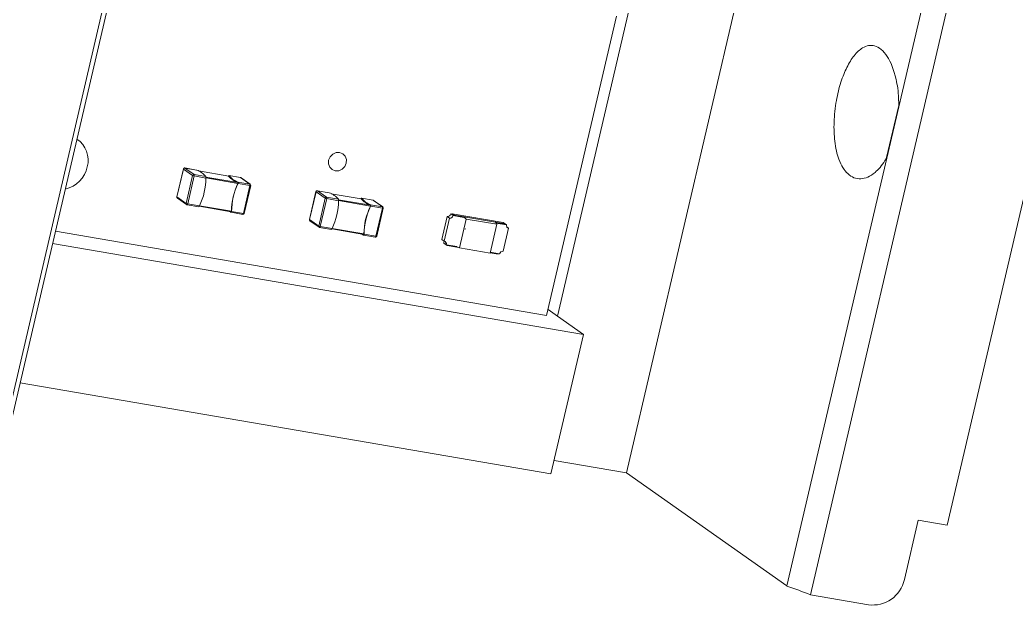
# Model space of a CAD drawing. Header units: millimetres. Extents: x 0 to 1189, y 0 to 841.
# Drawn here: x 463.908 to 467.074, y 439.155 to 441.013 of the extents above; entities that cross this region are included whole.
import ezdxf

# ---------------------------------------------------------------- set-up
doc = ezdxf.new("R2010")
doc.units = ezdxf.units.MM
doc.layers.get('0').update_dxf_attribs({"lineweight": 18})

msp = doc.modelspace()

# ---------------------------------------------------------------- linework, layer by layer
at = {"color": 7, "linetype": 'Continuous', "lineweight": 15}
for p, q in [((465.0071, 444.631), (463.8396, 439.6288)), ((467.5874, 444.1895), (466.4199, 439.1873)), ((467.9561, 444.1264), (466.855, 439.4089)), ((464.6204, 442.9118), (463.857, 439.6411)), ((465.8353, 439.5745), (466.5489, 442.6319)), ((466.3451, 439.2154), (467.1085, 442.486)), ((465.5816, 440.0747), (465.8035, 441.0252)), ((465.8435, 441.0469), (465.616, 440.0722)), ((466.6621, 440.576), (466.7007, 440.7413)), ((464.4272, 440.5399), (464.4065, 440.4514)), ((464.4274, 440.5396), (464.4067, 440.4511)), ((464.4274, 440.5396), (464.4565, 440.5191)), ((464.469, 440.5365), (464.4317, 440.5429)), ((464.432, 440.5428), (464.4611, 440.5223)), ((464.4694, 440.5364), (464.432, 440.5428)), ((464.4565, 440.5191), (464.4359, 440.4306)), ((464.4615, 440.5175), (464.4408, 440.429)), ((464.4986, 440.5159), (464.4611, 440.5223)), ((464.4615, 440.5175), (464.4989, 440.5111)), ((464.571, 440.517), (464.4753, 440.5334)), ((464.5708, 440.5174), (464.5708, 440.5171)), ((464.6087, 440.5126), (464.5714, 440.519)), ((464.5714, 440.5189), (464.6089, 440.5125)), ((464.638, 440.492), (464.6006, 440.4984)), ((464.6012, 440.496), (464.6008, 440.4956)), ((464.601, 440.4937), (464.6384, 440.4873)), ((464.6089, 440.5125), (464.6087, 440.5126)), ((464.6089, 440.5125), (464.638, 440.492)), ((464.6394, 440.4914), (464.6103, 440.512)), ((464.6384, 440.4873), (464.6178, 440.3988)), ((464.6204, 440.3987), (464.641, 440.4872)), ((464.8485, 440.4678), (464.8278, 440.3793)), ((464.8487, 440.4675), (464.8281, 440.379)), ((464.8487, 440.4675), (464.8779, 440.447)), ((464.8904, 440.4644), (464.8531, 440.4708)), ((464.8533, 440.4707), (464.8824, 440.4502)), ((464.8907, 440.4643), (464.8533, 440.4707)), ((464.9923, 440.445), (464.8966, 440.4613)), ((464.4359, 440.4306), (464.4067, 440.4511)), ((464.4081, 440.4472), (464.4372, 440.4267)), ((464.4389, 440.426), (464.4762, 440.4196)), ((464.4783, 440.4226), (464.4408, 440.429)), ((464.4776, 440.4214), (464.5788, 440.4041)), ((464.8779, 440.447), (464.8572, 440.3585)), ((464.8828, 440.4455), (464.8621, 440.357)), ((464.9199, 440.4438), (464.8824, 440.4502)), ((464.8828, 440.4455), (464.9203, 440.439)), ((464.9921, 440.4453), (464.9921, 440.445)), ((465.03, 440.4405), (464.9927, 440.4469)), ((464.9928, 440.4468), (465.0302, 440.4404)), ((465.0594, 440.4199), (465.0219, 440.4263)), ((465.0226, 440.4239), (465.0221, 440.4235)), ((465.0223, 440.4216), (465.0597, 440.4152)), ((465.0302, 440.4404), (465.03, 440.4405)), ((465.0302, 440.4404), (465.0594, 440.4199)), ((465.0608, 440.4193), (465.0316, 440.4399)), ((464.5785, 440.4021), (464.6158, 440.3957)), ((464.5795, 440.4043), (464.5797, 440.4036)), ((464.6178, 440.3988), (464.5803, 440.4052)), ((465.0597, 440.4152), (465.0391, 440.3267)), ((465.0417, 440.3267), (465.0624, 440.4152)), ((465.2651, 440.3889), (465.2481, 440.3158)), ((465.2727, 440.3836), (465.2651, 440.3889)), ((465.2766, 440.397), (465.2842, 440.3916)), ((465.2809, 440.3962), (465.2766, 440.397)), ((465.2808, 440.3959), (465.2814, 440.3978)), ((465.2877, 440.3933), (465.2814, 440.3978)), ((465.2814, 440.3978), (465.4436, 440.3701)), ((465.2842, 440.3916), (465.3185, 440.3857)), ((465.2871, 440.3914), (465.2877, 440.3933)), ((465.2877, 440.3933), (465.4499, 440.3656)), ((465.3181, 440.3881), (465.3177, 440.3862)), ((465.3262, 440.3809), (465.3181, 440.3881)), ((465.4195, 440.3708), (465.3181, 440.3881)), ((464.8572, 440.3585), (464.8281, 440.379)), ((464.8294, 440.3751), (464.8586, 440.3546)), ((464.8996, 440.3505), (464.8621, 440.357)), ((465.2557, 440.3105), (465.2727, 440.3836)), ((465.3048, 440.2895), (465.3262, 440.3809)), ((465.3262, 440.3809), (465.423, 440.3644)), ((465.423, 440.3644), (465.4016, 440.2729)), ((465.4195, 440.3708), (465.423, 440.3644)), ((465.4496, 440.3637), (465.4207, 440.3686)), ((465.4209, 440.3682), (465.4538, 440.3626)), ((465.4499, 440.3656), (465.4436, 440.3701)), ((465.4538, 440.3626), (465.4498, 440.3654)), ((464.0205, 440.3418), (465.5816, 440.0747)), ((464.8602, 440.3539), (464.8975, 440.3475)), ((464.8989, 440.3493), (465.0001, 440.332)), ((464.9998, 440.33), (465.0371, 440.3236)), ((465.0008, 440.3323), (465.001, 440.3315)), ((465.0391, 440.3267), (465.0016, 440.3331)), ((465.3229, 440.3495), (465.3223, 440.3482)), ((465.323, 440.3495), (465.3236, 440.3491)), ((465.4607, 440.3514), (465.4437, 440.2783)), ((465.4547, 440.3557), (465.4607, 440.3514)), ((465.6984, 440.0142), (464.0114, 440.3028)), ((465.2481, 440.3158), (465.2557, 440.3105)), ((465.2626, 440.2993), (465.255, 440.3046)), ((465.2589, 440.3016), (465.259, 440.3019)), ((465.2652, 440.2972), (465.2589, 440.3016)), ((465.297, 440.2934), (465.2626, 440.2993)), ((465.2652, 440.2972), (465.2655, 440.2988)), ((465.2957, 440.2919), (465.2652, 440.2972)), ((465.296, 440.2935), (465.2957, 440.2919)), ((465.3048, 440.2895), (465.2957, 440.2919)), ((465.4016, 440.2729), (465.3048, 440.2895)), ((465.4274, 440.2694), (465.4019, 440.2738)), ((465.4322, 440.2702), (465.4022, 440.2754)), ((465.586, 440.0933), (465.616, 440.0722)), ((465.6984, 440.0142), (465.616, 440.0722)), ((465.5951, 439.5717), (465.6984, 440.0142)), ((463.9081, 439.8603), (465.5951, 439.5717)), ((465.605, 439.6139), (465.8353, 439.5745)), ((465.8353, 439.5745), (466.3451, 439.2154)), ((466.7628, 439.4247), (466.7188, 439.2362)), ((466.855, 439.4089), (466.7628, 439.4247)), ((466.6042, 439.1558), (466.4199, 439.1873))]:
    msp.add_line(p, q, dxfattribs=at)
at = {"color": 8, "linetype": 'Continuous', "lineweight": 15}
for p, q in [((464.4317, 440.5429), (464.432, 440.5428)), ((464.571, 440.517), (464.4754, 440.5334)), ((464.6001, 440.4965), (464.4986, 440.5139)), ((464.6003, 440.4941), (464.4989, 440.5115)), ((464.8531, 440.4708), (464.8533, 440.4707)), ((464.9923, 440.4449), (464.8967, 440.4613)), ((464.4784, 440.4229), (464.5797, 440.4056)), ((465.0215, 440.4244), (464.92, 440.4418)), ((465.0217, 440.422), (464.9203, 440.4394)), ((464.8997, 440.3509), (465.001, 440.3335))]:
    msp.add_line(p, q, dxfattribs=at)
at = {"color": 7, "linetype": 'Continuous', "lineweight": 15}
for points in [[(464.9448, 440.5582), (464.94, 440.5473), (464.9317, 440.5389), (464.9211, 440.5341), (464.9098, 440.5337), (464.8996, 440.5377), (464.892, 440.5457), (464.8881, 440.5562), (464.8886, 440.5678), (464.8933, 440.5787), (464.9016, 440.5871), (464.9122, 440.5919), (464.9235, 440.5923), (464.9337, 440.5882), (464.9414, 440.5803), (464.9452, 440.5698), (464.9448, 440.5582)], [(464.641, 440.4872), (464.641, 440.4874), (464.6408, 440.4875)], [(464.5722, 440.4052), (464.5724, 440.4051), (464.5781, 440.4022)], [(464.5788, 440.4041), (464.579, 440.4041), (464.5794, 440.4043), (464.5795, 440.4043)], [(465.0624, 440.4152), (465.0623, 440.4153), (465.0622, 440.4154)], [(464.9936, 440.3331), (464.9937, 440.333), (464.9995, 440.3301)], [(465.0001, 440.332), (465.0003, 440.332), (465.0007, 440.3322), (465.0008, 440.3323)], [(465.255, 440.3046), (465.2553, 440.3065), (465.2552, 440.3081)]]:
    msp.add_lwpolyline(points, dxfattribs=at)
at = {"color": 8, "linetype": 'Continuous', "lineweight": 15}
for points in [[(464.4272, 440.5399), (464.4272, 440.5398), (464.4274, 440.5396)], [(464.6384, 440.4873), (464.6391, 440.4872), (464.6397, 440.4871), (464.6402, 440.4871), (464.6406, 440.4871), (464.6409, 440.4871), (464.641, 440.4872), (464.641, 440.4872)], [(464.4067, 440.4511), (464.4065, 440.4513), (464.4065, 440.4514)], [(464.8485, 440.4678), (464.8485, 440.4677), (464.8487, 440.4675)], [(464.4408, 440.429), (464.4406, 440.4283), (464.4404, 440.4276), (464.4401, 440.4271), (464.4398, 440.4266), (464.4395, 440.4262), (464.4392, 440.426), (464.4389, 440.426), (464.4389, 440.426)], [(464.6178, 440.3988), (464.6185, 440.3987), (464.6191, 440.3986), (464.6196, 440.3986), (464.62, 440.3986), (464.6203, 440.3986), (464.6204, 440.3987), (464.6204, 440.3987)], [(465.0597, 440.4152), (465.0604, 440.4151), (465.0611, 440.415), (465.0616, 440.415), (465.062, 440.415), (465.0622, 440.415), (465.0624, 440.4151), (465.0624, 440.4152)], [(464.8281, 440.379), (464.8279, 440.3792), (464.8278, 440.3793)], [(464.8621, 440.357), (464.8619, 440.3562), (464.8617, 440.3555), (464.8614, 440.355), (464.8611, 440.3545), (464.8608, 440.3541), (464.8605, 440.3539), (464.8602, 440.3539), (464.8602, 440.3539)], [(465.0391, 440.3267), (465.0398, 440.3266), (465.0404, 440.3265), (465.0409, 440.3265), (465.0413, 440.3265), (465.0416, 440.3266), (465.0417, 440.3266), (465.0417, 440.3267)]]:
    msp.add_lwpolyline(points, dxfattribs=at)
at = {"color": 7, "linetype": 'Continuous', "lineweight": 15}
for centre, radius, start, end in [((464.0438, 440.5677), 0.0807, 344.8199, 56.0593), ((464.0302, 440.5673), 0.0938, 283.3089, 347.2406), ((464.4314, 440.5387), 0.00415, 82.5465, 167.5723), ((464.4606, 440.5182), 0.00412, 82.2531, 167.8658), ((464.4637, 440.5335), 0.0162, 243.6459, 262.1099), ((464.4562, 440.5195), 0.00561, 339.3157, 29.5202), ((464.4445, 440.4701), 0.0708, 40.2662, 69.4146), ((464.6252, 440.563), 0.0711, 220.312, 249.3689), ((464.6255, 440.5647), 0.0709, 220.2712, 249.4096), ((464.2902, 440.5132), 0.2087, 334.2875, 359.4374), ((464.7884, 440.4036), 0.2088, 154.2898, 179.4315), ((464.789, 440.4031), 0.2088, 154.2899, 179.435), ((464.6332, 440.4892), 0.00556, 339.2076, 29.7222), ((464.6372, 440.4885), 0.00371, 345.6111, 53.4522), ((464.8527, 440.4666), 0.00412, 82.2618, 167.892), ((464.8657, 440.3978), 0.0711, 40.312, 69.3689), ((464.4103, 440.4502), 0.00368, 165.3412, 233.7221), ((464.443, 440.445), 0.0161, 243.6282, 262.1275), ((464.8819, 440.4461), 0.00413, 82.2992, 167.6548), ((464.8849, 440.4611), 0.0158, 243.4464, 262.3093), ((464.8776, 440.4474), 0.00556, 339.2076, 29.7222), ((464.7114, 440.4411), 0.2088, 334.2958, 359.429), ((465.0465, 440.4909), 0.071, 220.3094, 249.3715), ((465.047, 440.4929), 0.0711, 220.322, 249.3589), ((465.2097, 440.3315), 0.2088, 154.2899, 179.435), ((465.2104, 440.331), 0.2088, 154.2934, 179.4314), ((465.0545, 440.4172), 0.0056, 339.3084, 29.5991), ((464.6159, 440.3963), 0.000551, 259.0793, 308.0866), ((465.0586, 440.4164), 0.00369, 345.4101, 53.6532), ((465.2665, 440.3992), 0.0103, 262.3939, 347.6661), ((465.2741, 440.3938), 0.0103, 262.2411, 347.8329), ((464.8317, 440.3781), 0.00372, 165.5646, 233.3886), ((464.8643, 440.3726), 0.0158, 243.4464, 262.3093), ((465.4619, 440.3628), 0.0124, 166.9014, 176.0027), ((465.4624, 440.3602), 0.00897, 164.6255, 259.1986), ((465.0372, 440.3244), 0.000765, 266.4225, 300.9202), ((465.254, 440.3016), 0.00897, 344.606, 79.1961), ((465.4401, 440.2664), 0.0131, 159.4323, 166.6522), ((465.4423, 440.2681), 0.0103, 82.265, 167.809), ((466.6179, 439.2581), 0.1032, 262.3587, 347.7642), ((465.9729, 438.1111), 1.1653, 67.446, 71.3733)]:
    msp.add_arc(centre, radius, start, end, dxfattribs=at)
at = {"color": 8, "linetype": 'Continuous', "lineweight": 15}
for centre, radius, start, end in [((464.608, 440.5083), 0.00438, 57.8767, 77.8523), ((464.6371, 440.4877), 0.00438, 57.8767, 77.8523), ((464.4394, 440.4296), 0.00368, 165.3636, 233.3417), ((465.0297, 440.4373), 0.00319, 53.6492, 81.249), ((465.0589, 440.4168), 0.00319, 53.6492, 81.249), ((464.6129, 440.3994), 0.00487, 313.185, 352.8528), ((464.8608, 440.3576), 0.00372, 165.5952, 233.0005), ((465.0342, 440.3273), 0.00492, 313.3543, 352.5915)]:
    msp.add_arc(centre, radius, start, end, dxfattribs=at)
at = {"color": 7, "linetype": 'Continuous', "lineweight": 15}
for points, knots in [([(466.6621, 440.576), (466.6604, 440.5729), (466.6486, 440.5522), (466.6202, 440.5199), (466.5787, 440.5027), (466.5386, 440.5179), (466.5104, 440.5621), (466.4962, 440.6221), (466.4935, 440.6879), (466.5006, 440.7547), (466.5157, 440.8158), (466.5356, 440.8653), (466.5595, 440.9035), (466.5901, 440.9311), (466.6278, 440.9362), (466.6659, 440.9034), (466.6911, 440.8407), (466.7002, 440.7799), (466.7006, 440.7491), (466.7007, 440.7413)], [0, 0, 0, 0, 0.0088387, 0.0584133, 0.13129, 0.2064178, 0.2722066, 0.3231588, 0.3651379, 0.4073357, 0.4444264, 0.4797234, 0.5169292, 0.5591494, 0.6220034, 0.7016511, 0.7821389, 0.8289651, 0.8446303, 0.8446303, 0.8446303, 0.8446303]), ([(464.4317, 440.5429), (464.4317, 440.5429), (464.4311, 440.5431), (464.4299, 440.5429), (464.4286, 440.5422), (464.4275, 440.5411), (464.4273, 440.5401), (464.4271, 440.5396)], [0, 0, 0, 0, 0.000265172, 0.00178328, 0.003344954, 0.004742682, 0.006282189, 0.006282189, 0.006282189, 0.006282189]), ([(464.469, 440.5365), (464.4691, 440.5365), (464.4692, 440.5365), (464.4693, 440.5364), (464.4694, 440.5364)], [0, 0, 0, 0, 0.0001736219, 0.0003930537, 0.0003930537, 0.0003930537, 0.0003930537]), ([(464.4986, 440.5143), (464.4986, 440.5146), (464.4987, 440.5153), (464.4986, 440.5157), (464.4986, 440.5158), (464.4986, 440.5159)], [0, 0, 0, 0, 0.000710914, 0.001425661, 0.001620676, 0.001620676, 0.001620676, 0.001620676]), ([(464.5709, 440.5183), (464.5706, 440.5181), (464.5703, 440.5178), (464.5701, 440.5173), (464.57, 440.5172)], [0, 0, 0, 0, 0.001176029, 0.001425542, 0.001425542, 0.001425542, 0.001425542]), ([(464.5714, 440.5189), (464.5714, 440.519), (464.5713, 440.5191), (464.5711, 440.5187), (464.571, 440.5184), (464.5709, 440.5184)], [0, 0, 0, 0, 0.0003995486, 0.0007992323, 0.0008936535, 0.0008936535, 0.0008936535, 0.0008936535]), ([(464.571, 440.517), (464.571, 440.517), (464.571, 440.5171), (464.571, 440.517), (464.571, 440.517)], [0, 0, 0, 0, 0.00002519958, 0.00006559299, 0.00006559299, 0.00006559299, 0.00006559299]), ([(464.4986, 440.5142), (464.4987, 440.5138), (464.4988, 440.5129), (464.4989, 440.5118), (464.4989, 440.5113), (464.4989, 440.5111)], [0, 0, 0, 0, 0.001360592, 0.002713522, 0.003080696, 0.003080696, 0.003080696, 0.003080696]), ([(464.6008, 440.4956), (464.6007, 440.4957), (464.6006, 440.4961), (464.6003, 440.4964), (464.6002, 440.4965), (464.6001, 440.4965)], [0, 0, 0, 0, 0.000502164, 0.001002878, 0.001155671, 0.001155671, 0.001155671, 0.001155671]), ([(464.6003, 440.4941), (464.6004, 440.4943), (464.6006, 440.4948), (464.6007, 440.4953), (464.6008, 440.4955), (464.6008, 440.4956)], [0, 0, 0, 0, 0.000659453, 0.001327378, 0.001503843, 0.001503843, 0.001503843, 0.001503843]), ([(464.6019, 440.4966), (464.6017, 440.497), (464.6015, 440.4977), (464.601, 440.4982), (464.6007, 440.4984), (464.6006, 440.4984)], [0, 0, 0, 0, 0.001003141, 0.00201161, 0.002286135, 0.002286135, 0.002286135, 0.002286135]), ([(464.601, 440.4937), (464.6012, 440.4941), (464.6015, 440.495), (464.6018, 440.4959), (464.6018, 440.4964), (464.6019, 440.4965)], [0, 0, 0, 0, 0.001342671, 0.002670741, 0.002998238, 0.002998238, 0.002998238, 0.002998238]), ([(464.8531, 440.4708), (464.853, 440.4708), (464.8524, 440.471), (464.8513, 440.4708), (464.8499, 440.4701), (464.8489, 440.469), (464.8486, 440.468), (464.8485, 440.4675)], [0, 0, 0, 0, 0.000261556, 0.001778239, 0.003344924, 0.004731342, 0.006281598, 0.006281598, 0.006281598, 0.006281598]), ([(464.8904, 440.4644), (464.8904, 440.4644), (464.8906, 440.4644), (464.8907, 440.4643), (464.8907, 440.4643)], [0, 0, 0, 0, 0.0001742906, 0.0003858752, 0.0003858752, 0.0003858752, 0.0003858752]), ([(464.4065, 440.4511), (464.4064, 440.4506), (464.4064, 440.4499), (464.4068, 440.4487), (464.4073, 440.4478), (464.4079, 440.4474), (464.4081, 440.4473)], [0, 0, 0, 0, 0.001506042, 0.002309174, 0.003618551, 0.004457601, 0.004457601, 0.004457601, 0.004457601]), ([(464.4373, 440.4267), (464.4374, 440.4266), (464.4379, 440.4262), (464.4385, 440.4261), (464.4389, 440.426)], [0, 0, 0, 0, 0.000566919, 0.001783406, 0.001783406, 0.001783406, 0.001783406]), ([(464.4766, 440.4203), (464.4765, 440.42), (464.4763, 440.4197), (464.4762, 440.4196), (464.4762, 440.4196)], [0, 0, 0, 0, 0.0004408265, 0.0007861272, 0.0007861272, 0.0007861272, 0.0007861272]), ([(464.4783, 440.4226), (464.478, 440.4222), (464.4776, 440.4214), (464.477, 440.4207), (464.4767, 440.4204), (464.4766, 440.4203)], [0, 0, 0, 0, 0.001278669, 0.002554532, 0.00285879, 0.00285879, 0.00285879, 0.00285879]), ([(464.9199, 440.4422), (464.9199, 440.4425), (464.92, 440.4432), (464.92, 440.4436), (464.9199, 440.4438), (464.9199, 440.4438)], [0, 0, 0, 0, 0.000718966, 0.00143759, 0.001633791, 0.001633791, 0.001633791, 0.001633791]), ([(464.9199, 440.4421), (464.92, 440.4417), (464.9202, 440.4408), (464.9203, 440.4397), (464.9203, 440.4392), (464.9203, 440.439)], [0, 0, 0, 0, 0.001360724, 0.002725607, 0.003092816, 0.003092816, 0.003092816, 0.003092816]), ([(464.9922, 440.4462), (464.992, 440.446), (464.9917, 440.4457), (464.9914, 440.4452), (464.9913, 440.4451)], [0, 0, 0, 0, 0.001179123, 0.001426246, 0.001426246, 0.001426246, 0.001426246]), ([(464.9928, 440.4468), (464.9927, 440.4469), (464.9926, 440.447), (464.9924, 440.4466), (464.9923, 440.4463), (464.9923, 440.4463)], [0, 0, 0, 0, 0.0003998918, 0.0008000746, 0.0008943998, 0.0008943998, 0.0008943998, 0.0008943998]), ([(464.9923, 440.4449), (464.9923, 440.4449), (464.9923, 440.445), (464.9923, 440.4449), (464.9923, 440.4449)], [0, 0, 0, 0, 0.00002244458, 0.000056978, 0.000056978, 0.000056978, 0.000056978]), ([(465.0221, 440.4235), (465.022, 440.4237), (465.0219, 440.424), (465.0217, 440.4243), (465.0215, 440.4244), (465.0215, 440.4244)], [0, 0, 0, 0, 0.00050417, 0.001007841, 0.001157748, 0.001157748, 0.001157748, 0.001157748]), ([(465.0217, 440.422), (465.0218, 440.4222), (465.0219, 440.4227), (465.0221, 440.4232), (465.0221, 440.4234), (465.0221, 440.4235)], [0, 0, 0, 0, 0.00067107, 0.001336493, 0.001515988, 0.001515988, 0.001515988, 0.001515988]), ([(465.0232, 440.4245), (465.0231, 440.4249), (465.0228, 440.4256), (465.0223, 440.4261), (465.022, 440.4263), (465.0219, 440.4263)], [0, 0, 0, 0, 0.001002014, 0.00200935, 0.002280986, 0.002280986, 0.002280986, 0.002280986]), ([(465.0223, 440.4216), (465.0225, 440.422), (465.0229, 440.4229), (465.0231, 440.4239), (465.0232, 440.4243), (465.0232, 440.4244)], [0, 0, 0, 0, 0.001330448, 0.002668453, 0.00298652, 0.00298652, 0.00298652, 0.00298652]), ([(464.5781, 440.4022), (464.5784, 440.4021), (464.5789, 440.402), (464.5795, 440.4023), (464.5799, 440.4025), (464.5799, 440.4026)], [0, 0, 0, 0, 0.000856036, 0.001713688, 0.0019161, 0.0019161, 0.0019161, 0.0019161]), ([(464.5795, 440.4043), (464.5795, 440.4045), (464.5796, 440.4048), (464.5797, 440.4053), (464.5797, 440.4056), (464.5797, 440.4056)], [0, 0, 0, 0, 0.000562299, 0.001135537, 0.001307615, 0.001307615, 0.001307615, 0.001307615]), ([(464.5799, 440.4026), (464.58, 440.4029), (464.5802, 440.4035), (464.5803, 440.4045), (464.5803, 440.4051), (464.5803, 440.4052)], [0, 0, 0, 0, 0.001130089, 0.002272317, 0.002575342, 0.002575342, 0.002575342, 0.002575342]), ([(464.6163, 440.3958), (464.6165, 440.3958), (464.617, 440.3958), (464.6178, 440.3959), (464.6185, 440.3962), (464.6191, 440.3966), (464.6196, 440.3971), (464.62, 440.3977), (464.6202, 440.3984), (464.6202, 440.3988), (464.6202, 440.399)], [0, 0, 0, 0, 0.000726698, 0.00145254, 0.00217693, 0.002898754, 0.003617906, 0.004333783, 0.005051156, 0.005764427, 0.005764427, 0.005764427, 0.005764427]), ([(464.8278, 440.379), (464.8278, 440.3785), (464.8277, 440.3778), (464.8281, 440.3766), (464.8286, 440.3757), (464.8292, 440.3753), (464.8294, 440.3752)], [0, 0, 0, 0, 0.00149407, 0.002308578, 0.003617935, 0.004456972, 0.004456972, 0.004456972, 0.004456972]), ([(464.8586, 440.3546), (464.8587, 440.3545), (464.8592, 440.3541), (464.8598, 440.354), (464.8602, 440.3539)], [0, 0, 0, 0, 0.000557114, 0.001779537, 0.001779537, 0.001779537, 0.001779537]), ([(464.8979, 440.3482), (464.8979, 440.3479), (464.8977, 440.3476), (464.8976, 440.3476), (464.8975, 440.3476)], [0, 0, 0, 0, 0.0004387173, 0.0007820975, 0.0007820975, 0.0007820975, 0.0007820975]), ([(464.8996, 440.3505), (464.8994, 440.3501), (464.8989, 440.3493), (464.8984, 440.3486), (464.898, 440.3483), (464.898, 440.3482)], [0, 0, 0, 0, 0.001269622, 0.002544367, 0.002848358, 0.002848358, 0.002848358, 0.002848358]), ([(464.9995, 440.3301), (464.9997, 440.3301), (465.0002, 440.3299), (465.0009, 440.3302), (465.0012, 440.3304), (465.0012, 440.3305)], [0, 0, 0, 0, 0.000859706, 0.00171556, 0.00192398, 0.00192398, 0.00192398, 0.00192398]), ([(465.0008, 440.3323), (465.0009, 440.3324), (465.0009, 440.3327), (465.001, 440.3332), (465.001, 440.3335), (465.001, 440.3335)], [0, 0, 0, 0, 0.000563789, 0.001124226, 0.001295747, 0.001295747, 0.001295747, 0.001295747]), ([(465.0013, 440.3305), (465.0014, 440.3308), (465.0015, 440.3314), (465.0016, 440.3324), (465.0016, 440.333), (465.0016, 440.3331)], [0, 0, 0, 0, 0.001137186, 0.002274328, 0.002587673, 0.002587673, 0.002587673, 0.002587673]), ([(465.0376, 440.3237), (465.0378, 440.3237), (465.0384, 440.3237), (465.0391, 440.3238), (465.0398, 440.3241), (465.0405, 440.3245), (465.041, 440.325), (465.0413, 440.3256), (465.0415, 440.3263), (465.0415, 440.3267), (465.0415, 440.3269)], [0, 0, 0, 0, 0.000727387, 0.00145285, 0.002178292, 0.002899723, 0.003613972, 0.004334889, 0.005045946, 0.005758735, 0.005758735, 0.005758735, 0.005758735])]:
    msp.add_open_spline(points, degree=3, knots=knots, dxfattribs=at)

doc.saveas('drawing.dxf')
